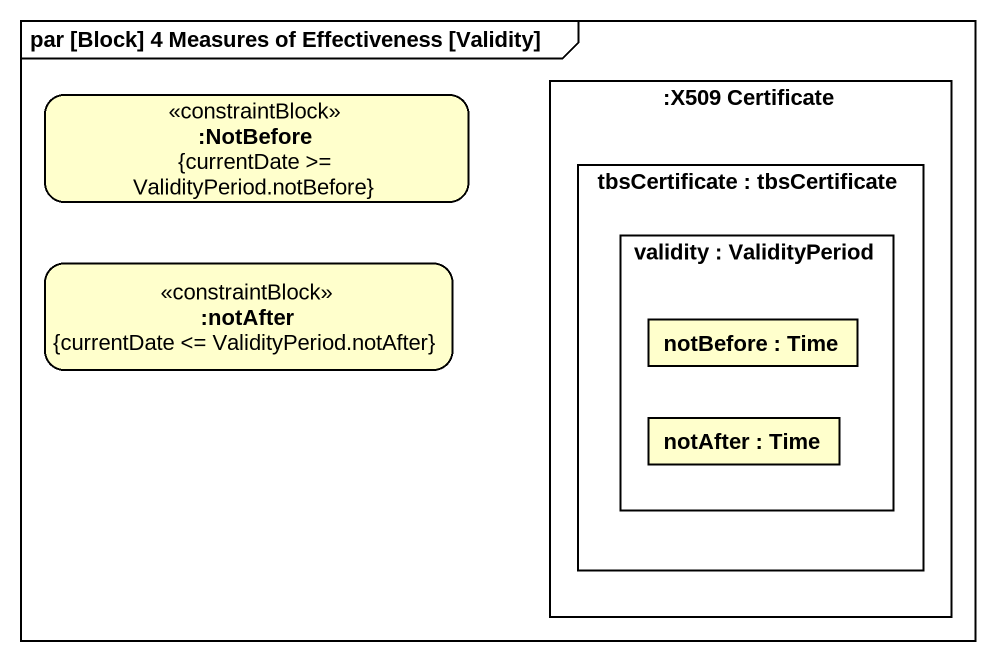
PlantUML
@startuml
mainframe par [Block] 4 Measures of Effectiveness [Validity]
rectangle ":NotBefore\n{currentDate >= ValidityPeriod.notBefore}" as NotBefore <<constraintBlock>>
rectangle ":X509 Certificate" as X509_Certificate {
  rectangle "tbsCertificate : tbsCertificate" as tbsCertificate {
    rectangle "validity : ValidityPeriod" as validity {
      rectangle "notBefore : Time" as notBefore
      rectangle "notAfter : Time" as notAfter_2
    }
  }
}
rectangle ":notAfter\n{currentDate <= ValidityPeriod.notAfter}" as notAfter <<constraintBlock>>
@enduml
